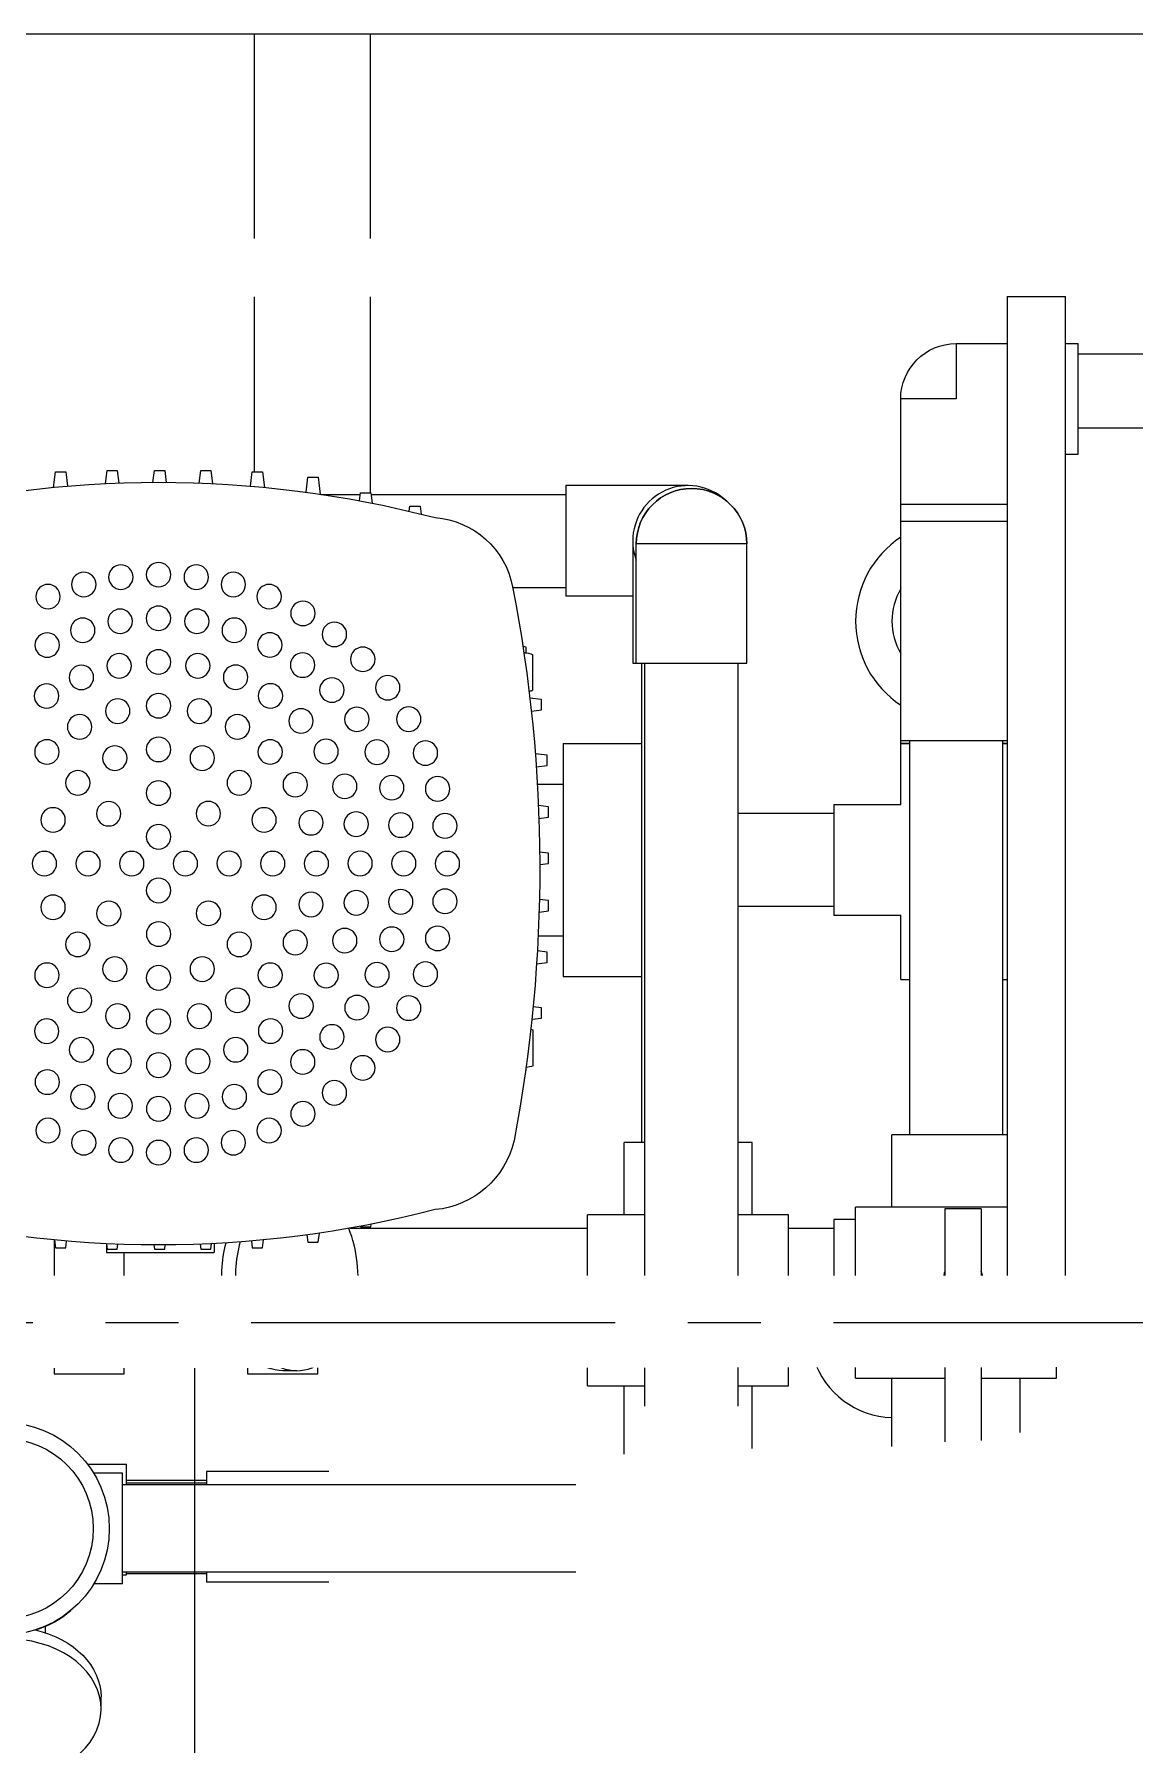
# Model space of a CAD drawing. Header units: millimetres. Extents: x 3795014 to 4300160, y 3869364 to 4016788.
# Drawn here: x 4225031 to 4225409, y 3927896 to 3928484 of the extents above; entities that cross this region are included whole.
import ezdxf

# ---------------------------------------------------------------- set-up
doc = ezdxf.new("R2010")
doc.units = ezdxf.units.MM
doc.set_wipeout_variables(frame=1)
doc.linetypes.add('CENTER', pattern=[2, 1.25, -0.25, 0.25, -0.25])
doc.layers.add('Дополнительная', color=7, linetype='Continuous', lineweight=18)

msp = doc.modelspace()

# ---------------------------------------------------------------- linework, layer by layer
at = {"color": 0, "linetype": 'Continuous', "lineweight": 0}
for centre, major_axis, ratio, start_param, end_param in [((4225121.23, 3928056.69, 0), (0, 31.96), 0.659007, -1.800804, -1.013368), ((4225121.23, 3928056.69, 0), (0, -31.96), 0.659007, -1.96471, -1.340789), ((4225121.23, 3928056.69, 0), (0, -31.96), 0.659007, -0.509207, 0.509207), ((4225022.06, 3927908.57, 0), (-31.96, 0), 0.752137, 0, 4.552938)]:
    msp.add_ellipse(centre, major_axis=major_axis, ratio=ratio, start_param=start_param, end_param=end_param, dxfattribs=at)
at = {"color": 0, "linetype": 'Continuous', "lineweight": 0, "extrusion": (-1e-16, -3e-16, -1)}
msp.add_ellipse((4225116.51, 3928056.69, 0), major_axis=(0, 31.96), ratio=0.659007, start_param=-1.800804, end_param=-1.187898, dxfattribs=at)
at = {"color": 0, "linetype": 'Continuous', "lineweight": 0, "extrusion": (0, -2e-16, -1)}
msp.add_ellipse((4225116.51, 3928056.69, 0), major_axis=(0, -31.96), ratio=0.659007, start_param=0, end_param=0.509207, dxfattribs=at)
at = {"color": 0, "linetype": 'Continuous', "lineweight": 0, "extrusion": (0, -3e-16, -1)}
msp.add_ellipse((4225022.06, 3927912.7, 0), major_axis=(31.96, 0), ratio=0.752137, start_param=-1.275286, end_param=0, dxfattribs=at)
at = {"layer": 'Дополнительная', "linetype": 'Continuous'}
for p, q in [((4225667.38, 3928483.62, 0), (4225002.72, 3928483.62, 0)), ((4225106.63, 3928483.62, 0), (4225106.63, 3928413.46, 0)), ((4225146.63, 3928413.46, 0), (4225146.63, 3928483.62, 0)), ((4225106.63, 3928393.46, 0), (4225106.63, 3928333.39, 0)), ((4225146.63, 3928326.16, 0), (4225146.63, 3928393.46, 0)), ((4225365.24, 3928393.55, 0), (4225365.24, 3928049.4, 0)), ((4225365.24, 3928393.55, 0), (4225385.24, 3928393.55, 0)), ((4225385.24, 3928049.4, 0), (4225385.24, 3928393.55, 0)), ((4225347.68, 3928377.37, 0), (4225347.68, 3928358.37, 0)), ((4225347.68, 3928377.37, 0), (4225365.24, 3928377.37, 0)), ((4225385.24, 3928377.37, 0), (4225389.68, 3928377.37, 0)), ((4225389.68, 3928358.37, 0), (4225389.68, 3928377.37, 0)), ((4225347.68, 3928358.37, 0), (4225328.68, 3928358.37, 0)), ((4225328.68, 3928316.37, 0), (4225328.68, 3928358.37, 0)), ((4225389.68, 3928339.37, 0), (4225389.68, 3928358.37, 0)), ((4225385.24, 3928339.37, 0), (4225389.68, 3928339.37, 0)), ((4225037.7, 3928328.03, 0), (4225038.38, 3928333.39, 0)), ((4225038.38, 3928333.39, 0), (4225041.91, 3928333.39, 0)), ((4225041.91, 3928333.39, 0), (4225042.54, 3928328.47, 0)), ((4225055.51, 3928329.32, 0), (4225056.08, 3928333.83, 0)), ((4225056.08, 3928333.83, 0), (4225059.61, 3928333.83, 0)), ((4225059.61, 3928333.83, 0), (4225060.16, 3928329.51, 0)), ((4225071.85, 3928329.75, 0), (4225072.37, 3928333.83, 0)), ((4225072.37, 3928333.83, 0), (4225075.9, 3928333.83, 0)), ((4225075.9, 3928333.83, 0), (4225076.42, 3928329.75, 0)), ((4225087.7, 3928329.5, 0), (4225088.25, 3928333.83, 0)), ((4225088.25, 3928333.83, 0), (4225091.78, 3928333.83, 0)), ((4225091.78, 3928333.83, 0), (4225092.35, 3928329.3, 0)), ((4225105.32, 3928328.44, 0), (4225105.95, 3928333.39, 0)), ((4225105.95, 3928333.39, 0), (4225109.48, 3928333.39, 0)), ((4225109.48, 3928333.39, 0), (4225110.17, 3928328.01, 0)), ((4225124.42, 3928326.36, 0), (4225125.07, 3928331.47, 0)), ((4225125.07, 3928331.47, 0), (4225128.6, 3928331.47, 0)), ((4225128.6, 3928331.47, 0), (4225129.34, 3928325.66, 0)), ((4225129.53, 3928325.63, 0), (4225143.06, 3928325.63, 0)), ((4225142.78, 3928323.42, 0), (4225143.13, 3928326.16, 0)), ((4225143.13, 3928326.16, 0), (4225146.65, 3928326.16, 0)), ((4225146.65, 3928326.16, 0), (4225147.11, 3928322.59, 0)), ((4225146.72, 3928325.63, 0), (4225213.64, 3928325.63, 0)), ((4225213.64, 3928328.63, 0), (4225213.64, 3928290.63, 0)), ((4225255.64, 3928328.63, 0), (4225213.64, 3928328.63, 0)), ((4225159.9, 3928319.83, 0), (4225160.12, 3928321.56, 0)), ((4225160.12, 3928321.56, 0), (4225163.65, 3928321.56, 0)), ((4225163.65, 3928321.56, 0), (4225164, 3928318.85, 0)), ((4225365.24, 3928322.09, 0), (4225328.68, 3928322.09, 0)), ((4225328.68, 3928241.09, 0), (4225328.68, 3928322.09, 0)), ((4225328.68, 3928316.37, 0), (4225347.68, 3928316.37, 0)), ((4225347.68, 3928316.37, 0), (4225365.24, 3928316.37, 0)), ((4225236.64, 3928309.63, 0), (4225236.64, 3928267.63, 0)), ((4225275.84, 3928308.63, 0), (4225237.84, 3928308.63, 0)), ((4225237.84, 3928267.63, 0), (4225237.84, 3928308.63, 0)), ((4225275.84, 3928267.63, 0), (4225275.84, 3928308.63, 0)), ((4225195.41, 3928293.63, 0), (4225213.64, 3928293.63, 0)), ((4225236.64, 3928290.63, 0), (4225213.64, 3928290.63, 0)), ((4225199.99, 3928273.2, 0), (4225198.94, 3928273.33, 0)), ((4225199.99, 3928271.16, 0), (4225199.99, 3928273.2, 0)), ((4225202.34, 3928258.35, 0), (4225202.34, 3928270.57, 0)), ((4225236.64, 3928267.63, 0), (4225237.84, 3928267.63, 0)), ((4225237.84, 3928267.63, 0), (4225275.84, 3928267.63, 0)), ((4225239.64, 3928267.63, 0), (4225239.64, 3928103.1, 0)), ((4225240.84, 3928049.4, 0), (4225240.84, 3928267.63, 0)), ((4225272.84, 3928049.4, 0), (4225272.84, 3928267.63, 0)), ((4225205.3, 3928255.14, 0), (4225201.32, 3928255.65, 0)), ((4225205.3, 3928251.61, 0), (4225205.3, 3928255.14, 0)), ((4225201.82, 3928251.17, 0), (4225205.3, 3928251.61, 0)), ((4225212.8, 3928240.09, 0), (4225212.8, 3928160.09, 0)), ((4225212.8, 3928240.09, 0), (4225239.64, 3928240.09, 0)), ((4225328.68, 3928240.09, 0), (4225328.68, 3928241.09, 0)), ((4225328.68, 3928241.09, 0), (4225365.24, 3928241.09, 0)), ((4225331.68, 3928240.09, 0), (4225328.68, 3928240.09, 0)), ((4225328.68, 3928219.09, 0), (4225328.68, 3928240.09, 0)), ((4225328.68, 3928240.09, 0), (4225331.68, 3928240.09, 0)), ((4225331.68, 3928241.09, 0), (4225331.68, 3928105.72, 0)), ((4225363.68, 3928241.09, 0), (4225363.68, 3928105.72, 0)), ((4225365.24, 3928240.09, 0), (4225363.68, 3928240.09, 0)), ((4225363.68, 3928240.09, 0), (4225365.24, 3928240.09, 0)), ((4225207.23, 3928236.02, 0), (4225203.18, 3928236.54, 0)), ((4225203.51, 3928232.02, 0), (4225207.23, 3928232.49, 0)), ((4225207.23, 3928232.49, 0), (4225207.23, 3928236.02, 0)), ((4225203.88, 3928226.09, 0), (4225212.8, 3928226.09, 0)), ((4225207.66, 3928218.32, 0), (4225204.25, 3928218.76, 0)), ((4225204.42, 3928214.38, 0), (4225207.66, 3928214.79, 0)), ((4225207.66, 3928214.79, 0), (4225207.66, 3928218.32, 0)), ((4225305.68, 3928216.09, 0), (4225272.84, 3928216.09, 0)), ((4225305.68, 3928219.09, 0), (4225305.68, 3928181.09, 0)), ((4225305.68, 3928219.09, 0), (4225328.68, 3928219.09, 0)), ((4225207.66, 3928202.44, 0), (4225204.67, 3928202.82, 0)), ((4225207.66, 3928198.91, 0), (4225207.66, 3928202.44, 0)), ((4225204.7, 3928198.54, 0), (4225207.66, 3928198.91, 0)), ((4225207.66, 3928186.16, 0), (4225204.58, 3928186.55, 0)), ((4225207.66, 3928182.63, 0), (4225207.66, 3928186.16, 0)), ((4225204.47, 3928182.22, 0), (4225207.66, 3928182.63, 0)), ((4225305.68, 3928184.09, 0), (4225272.84, 3928184.09, 0)), ((4225305.68, 3928181.09, 0), (4225328.68, 3928181.09, 0)), ((4225328.68, 3928159.09, 0), (4225328.68, 3928181.09, 0)), ((4225204.15, 3928174.09, 0), (4225212.8, 3928174.09, 0)), ((4225207.23, 3928168.45, 0), (4225203.88, 3928168.88, 0)), ((4225207.23, 3928164.93, 0), (4225207.23, 3928168.45, 0)), ((4225203.61, 3928164.46, 0), (4225207.23, 3928164.93, 0)), ((4225212.8, 3928160.09, 0), (4225239.64, 3928160.09, 0)), ((4225328.68, 3928159.09, 0), (4225331.68, 3928159.09, 0)), ((4225363.68, 3928159.09, 0), (4225365.24, 3928159.09, 0)), ((4225205.3, 3928149.33, 0), (4225202.42, 3928149.7, 0)), ((4225205.3, 3928145.81, 0), (4225205.3, 3928149.33, 0)), ((4225201.99, 3928145.38, 0), (4225205.3, 3928145.81, 0)), ((4225202.42, 3928129.46, 0), (4225202.42, 3928141.67, 0)), ((4225199.83, 3928127.73, 0), (4225199.99, 3928127.75, 0)), ((4225199.99, 3928127.75, 0), (4225199.99, 3928128.86, 0)), ((4225240.84, 3928103.1, 0), (4225233.64, 3928103.1, 0)), ((4225233.64, 3928078.28, 0), (4225233.64, 3928103.1, 0)), ((4225277.64, 3928103.1, 0), (4225272.84, 3928103.1, 0)), ((4225277.64, 3928078.28, 0), (4225277.64, 3928103.1, 0)), ((4225365.24, 3928105.72, 0), (4225325.68, 3928105.72, 0)), ((4225325.68, 3928080.89, 0), (4225325.68, 3928105.72, 0)), ((4225365.24, 3928080.89, 0), (4225313.18, 3928080.89, 0)), ((4225313.18, 3928049.4, 0), (4225313.18, 3928080.89, 0)), ((4225356.33, 3928080.25, 0), (4225343.85, 3928080.25, 0)), ((4225343.85, 3928080.25, 0), (4225343.85, 3928049.4, 0)), ((4225356.33, 3928080.25, 0), (4225356.33, 3928049.4, 0)), ((4225139.64, 3928073.69, 0), (4225221.14, 3928073.69, 0)), ((4225143.11, 3928074.32, 0), (4225143.13, 3928074.16, 0)), ((4225143.13, 3928074.16, 0), (4225146.65, 3928074.16, 0)), ((4225146.63, 3928073.69, 0), (4225146.63, 3928074.16, 0)), ((4225146.65, 3928074.16, 0), (4225146.76, 3928075.01, 0)), ((4225240.84, 3928078.28, 0), (4225221.14, 3928078.28, 0)), ((4225221.14, 3928049.4, 0), (4225221.14, 3928078.28, 0)), ((4225290.14, 3928078.28, 0), (4225272.84, 3928078.28, 0)), ((4225290.14, 3928049.4, 0), (4225290.14, 3928078.28, 0)), ((4225290.14, 3928073.69, 0), (4225305.68, 3928073.69, 0)), ((4225305.68, 3928076.69, 0), (4225305.68, 3928049.4, 0)), ((4225313.18, 3928076.69, 0), (4225305.68, 3928076.69, 0)), ((4225037.89, 3928069.62, 0), (4225037.89, 3928049.4, 0)), ((4225038.04, 3928069.6, 0), (4225038.38, 3928066.93, 0)), ((4225041.91, 3928066.93, 0), (4225042.2, 3928069.23, 0)), ((4225055.85, 3928068.34, 0), (4225056.08, 3928066.49, 0)), ((4225055.92, 3928067.79, 0), (4225055.92, 3928065.29, 0)), ((4225059.61, 3928066.49, 0), (4225059.83, 3928068.17, 0)), ((4225072.19, 3928067.92, 0), (4225072.37, 3928066.49, 0)), ((4225075.9, 3928066.49, 0), (4225076.08, 3928067.92, 0)), ((4225088.03, 3928068.18, 0), (4225088.25, 3928066.49, 0)), ((4225091.78, 3928066.49, 0), (4225092.01, 3928068.35, 0)), ((4225092.83, 3928068.39, 0), (4225092.83, 3928065.29, 0)), ((4225105.65, 3928069.26, 0), (4225105.95, 3928066.93, 0)), ((4225109.48, 3928066.93, 0), (4225109.83, 3928069.63, 0)), ((4225124.75, 3928071.36, 0), (4225125.07, 3928068.85, 0)), ((4225125.07, 3928068.85, 0), (4225128.6, 3928068.85, 0)), ((4225128.6, 3928068.85, 0), (4225129, 3928071.96, 0)), ((4225038.38, 3928066.93, 0), (4225041.91, 3928066.93, 0)), ((4225055.92, 3928065.29, 0), (4225092.83, 3928065.29, 0)), ((4225056.08, 3928066.49, 0), (4225059.61, 3928066.49, 0)), ((4225061.98, 3928049.4, 0), (4225061.98, 3928065.29, 0)), ((4225072.37, 3928066.49, 0), (4225075.9, 3928066.49, 0)), ((4225088.25, 3928066.49, 0), (4225091.78, 3928066.49, 0)), ((4225105.95, 3928066.93, 0), (4225109.48, 3928066.93, 0)), ((4225779.75, 3928049.4, 0), (4224618.62, 3928049.4, 0)), ((4224618.62, 3928029.4, 0), (4225786.84, 3928029.4, 0)), ((4224658.62, 3928028.78, 0), (4225452.97, 3928028.78, 0)), ((4225037.89, 3928028.78, 0), (4225037.89, 3928023.67, 0)), ((4225061.98, 3928023.67, 0), (4225061.98, 3928028.78, 0)), ((4225086.13, 3928029.4, 0), (4225086.13, 3927819.4, 0)), ((4225104.37, 3928028.78, 0), (4225104.37, 3928023.67, 0)), ((4225128.47, 3928023.67, 0), (4225128.47, 3928026.68, 0)), ((4225221.14, 3928019.53, 0), (4225221.14, 3928028.78, 0)), ((4225240.84, 3928012.5, 0), (4225240.84, 3928028.78, 0)), ((4225272.84, 3928012.5, 0), (4225272.84, 3928028.78, 0)), ((4225290.14, 3928019.53, 0), (4225290.14, 3928028.78, 0)), ((4225313.18, 3928022.14, 0), (4225313.18, 3928028.78, 0)), ((4225343.85, 3928028.78, 0), (4225343.85, 3928000.25, 0)), ((4225356.33, 3928028.78, 0), (4225356.33, 3928000.71, 0)), ((4225382.18, 3928022.14, 0), (4225382.18, 3928028.78, 0)), ((4225037.89, 3928023.67, 0), (4225061.98, 3928023.67, 0)), ((4225104.37, 3928023.67, 0), (4225128.47, 3928023.67, 0)), ((4225121.23, 3928024.73, 0), (4225116.51, 3928024.73, 0)), ((4225313.18, 3928022.14, 0), (4225343.85, 3928022.14, 0)), ((4225325.68, 3927998.72, 0), (4225325.68, 3928022.14, 0)), ((4225356.33, 3928022.14, 0), (4225382.18, 3928022.14, 0)), ((4225369.68, 3928003.52, 0), (4225369.68, 3928022.14, 0)), ((4225221.14, 3928019.53, 0), (4225240.84, 3928019.53, 0)), ((4225233.64, 3927996.1, 0), (4225233.64, 3928019.53, 0)), ((4225272.84, 3928019.53, 0), (4225290.14, 3928019.53, 0)), ((4225277.64, 3927998.02, 0), (4225277.64, 3928019.53, 0)), ((4225049.39, 3927992.62, 0), (4225062.78, 3927992.62, 0)), ((4225062.78, 3927985.5, 0), (4225062.78, 3927992.62, 0)), ((4225061.36, 3927989.5, 0), (4225051.52, 3927989.5, 0)), ((4225061.36, 3927951.5, 0), (4225061.36, 3927989.5, 0)), ((4225217.08, 3927985.5, 0), (4225061.36, 3927985.5, 0)), ((4225062.78, 3927987.14, 0), (4225090.25, 3927987.14, 0)), ((4225090.25, 3927986.14, 0), (4225062.78, 3927986.14, 0)), ((4225090.25, 3927990.14, 0), (4225090.25, 3927985.5, 0)), ((4225132.25, 3927990.14, 0), (4225090.25, 3927990.14, 0)), ((4225217.08, 3927955.5, 0), (4225061.36, 3927955.5, 0)), ((4225062.78, 3927954.62, 0), (4225062.78, 3927955.5, 0)), ((4225090.25, 3927955.5, 0), (4225090.25, 3927952.14, 0)), ((4225061.36, 3927951.5, 0), (4225051.52, 3927951.5, 0)), ((4225061.36, 3927954.62, 0), (4225062.78, 3927954.62, 0)), ((4225062.78, 3927955.14, 0), (4225090.25, 3927955.14, 0)), ((4225132.25, 3927952.14, 0), (4225090.25, 3927952.14, 0)), ((4225034.96, 3927934.69, 0), (4225034.96, 3927936.98, 0)), ((4225054.02, 3927908.57, 0), (4225054.02, 3927912.7, 0))]:
    msp.add_line(p, q, dxfattribs=at)
msp.add_lwpolyline([(4225389.68, 3928373.9), (4225953.18, 3928373.9), (4225953.18, 3928348.36), (4225389.68, 3928348.36)], close=True, dxfattribs=at)
at = {"layer": 'Дополнительная', "linetype": 'Continuous', "extrusion": (0, -2e-16, -1)}
for centre in [(-4225073.78, 3928298.05, 0), (-4225048.1, 3928294.67, 0), (-4225060.83, 3928297.2, 0), (-4225086.73, 3928297.2, 0), (-4225099.46, 3928294.67, 0), (-4225035.81, 3928290.5, 0), (-4225111.75, 3928290.5, 0), (-4225060.58, 3928282.03, 0), (-4225073.75, 3928283.07, 0), (-4225086.93, 3928282.04, 0), (-4225123.38, 3928284.76, 0), (-4225047.73, 3928278.94, 0), (-4225099.78, 3928278.96, 0), (-4225134.18, 3928277.55, 0), (-4225035.53, 3928273.88, 0), (-4225111.99, 3928273.91, 0), (-4225143.93, 3928268.99, 0), (-4225047.27, 3928262.79, 0), (-4225060.25, 3928266.74, 0), (-4225073.75, 3928268.07, 0), (-4225087.26, 3928266.75, 0), (-4225100.24, 3928262.81, 0), (-4225123.26, 3928267, 0), (-4225133.31, 3928258.43, 0), (-4225152.49, 3928259.23, 0), (-4225035.31, 3928256.39, 0), (-4225059.75, 3928251.2, 0), (-4225073.78, 3928253.05, 0), (-4225087.81, 3928251.2, 0), (-4225112.21, 3928256.42, 0), (-4225046.67, 3928245.78, 0), (-4225100.88, 3928245.78, 0), (-4225122.7, 3928247.82, 0), (-4225141.89, 3928248.38, 0), (-4225159.7, 3928248.44, 0), (-4225035.44, 3928237.17, 0), (-4225058.77, 3928235.06, 0), (-4225073.78, 3928238.05, 0), (-4225088.78, 3928235.06, 0), (-4225112.11, 3928237.17, 0), (-4225131.31, 3928237.33, 0), (-4225148.8, 3928237.11, 0), (-4225165.44, 3928236.8, 0), (-4225046.05, 3928226.56, 0), (-4225073.75, 3928223.07, 0), (-4225101.51, 3928226.56, 0), (-4225120.73, 3928225.94, 0), (-4225137.71, 3928225.37, 0), (-4225153.86, 3928224.91, 0), (-4225169.61, 3928224.51, 0), (-4225056.64, 3928215.96, 0), (-4225090.88, 3928216, 0), (-4225037.55, 3928213.84, 0), (-4225110.01, 3928213.84, 0), (-4225126.14, 3928212.87, 0), (-4225141.66, 3928212.39, 0), (-4225156.95, 3928212.06, 0), (-4225172.14, 3928211.79, 0), (-4225073.78, 3928208.05, 0), (-4225034.57, 3928198.84, 0), (-4225049.57, 3928198.84, 0), (-4225064.57, 3928198.84, 0), (-4225082.99, 3928198.84, 0), (-4225097.99, 3928198.89, 0), (-4225112.99, 3928198.84, 0), (-4225127.99, 3928198.84, 0), (-4225142.99, 3928198.89, 0), (-4225157.99, 3928198.89, 0), (-4225172.99, 3928198.84, 0), (-4225073.78, 3928189.62, 0), (-4225037.55, 3928183.83, 0), (-4225056.68, 3928181.72, 0), (-4225090.92, 3928181.76, 0), (-4225110.01, 3928183.83, 0), (-4225126.14, 3928184.8, 0), (-4225141.67, 3928185.38, 0), (-4225156.96, 3928185.71, 0), (-4225172.14, 3928185.89, 0), (-4225073.8, 3928174.65, 0), (-4225046.05, 3928171.11, 0), (-4225101.51, 3928171.11, 0), (-4225120.73, 3928171.73, 0), (-4225137.73, 3928172.4, 0), (-4225153.88, 3928172.86, 0), (-4225169.61, 3928173.16, 0), (-4225035.44, 3928160.5, 0), (-4225058.77, 3928162.61, 0), (-4225073.78, 3928159.62, 0), (-4225088.78, 3928162.61, 0), (-4225112.11, 3928160.5, 0), (-4225131.34, 3928160.43, 0), (-4225148.82, 3928160.65, 0), (-4225165.44, 3928160.87, 0), (-4225046.67, 3928151.89, 0), (-4225100.88, 3928151.89, 0), (-4225059.75, 3928146.47, 0), (-4225087.81, 3928146.47, 0), (-4225122.74, 3928149.94, 0), (-4225141.92, 3928149.38, 0), (-4225159.7, 3928149.23, 0), (-4225035.35, 3928141.3, 0), (-4225073.78, 3928144.62, 0), (-4225112.25, 3928141.33, 0), (-4225133.34, 3928139.33, 0), (-4225047.32, 3928134.91, 0), (-4225100.29, 3928134.93, 0), (-4225152.49, 3928138.44, 0), (-4225060.3, 3928130.97, 0), (-4225073.8, 3928129.65, 0), (-4225087.31, 3928130.98, 0), (-4225123.3, 3928130.75, 0), (-4225143.93, 3928128.68, 0), (-4225035.57, 3928123.82, 0), (-4225112.03, 3928123.84, 0), (-4225047.78, 3928118.76, 0), (-4225099.83, 3928118.78, 0), (-4225134.18, 3928120.13, 0), (-4225060.63, 3928115.68, 0), (-4225073.8, 3928114.65, 0), (-4225086.98, 3928115.69, 0), (-4225123.38, 3928112.92, 0), (-4225035.81, 3928107.18, 0), (-4225111.75, 3928107.18, 0), (-4225048.1, 3928103, 0), (-4225060.83, 3928100.47, 0), (-4225073.78, 3928099.62, 0), (-4225086.73, 3928100.47, 0), (-4225099.46, 3928103, 0)]:
    msp.add_circle(centre, 4.2, dxfattribs=at)
at = {"layer": 'Дополнительная', "linetype": 'Continuous'}
for radius in [36.5, 31]:
    msp.add_circle((4225020.36, 3927970.5, 0), radius, dxfattribs=at)
at = {"layer": 'Дополнительная', "linetype": 'Continuous', "extrusion": (0, -2e-16, -1)}
for centre, radius, start, end in [((-4225347.68, 3928358.37, 0), 19, 0, 90), ((-4225073.78, 3927951.12, 0), 378.64, 75.46298, 104.53702), ((-4225256.84, 3928308.63, 0), 19, 0, 180), ((-4225166.55, 3928288.39, 0), 29.33, 94.44016, 169.22788), ((-4224702.62, 3928197.49, 0), 502.08, 168.93206, 190.75513), ((-4225199.54, 3928264.46, 0), 6.72, 87.61845, 114.64022), ((-4225199.54, 3928264.46, 0), 6.72, 245.35978, 257.03073), ((-4225199.61, 3928135.56, 0), 6.72, 107.37999, 114.64022), ((-4225199.61, 3928135.56, 0), 6.72, 245.35978, 266.82493), ((-4225166.05, 3928110.48, 0), 30.57, 192.62931, 264.80391), ((-4225073.78, 3928446.55, 0), 378.64, 255.46298, 284.53702)]:
    msp.add_arc(centre, radius, start, end, dxfattribs=at)
at = {"layer": 'Дополнительная', "linetype": 'Continuous'}
for centre, radius, start, end in [((4225255.64, 3928309.63, 0), 19, 47.72055, 180), ((4225256.84, 3928308.63, 0), 19, 0, 180), ((4225255.64, 3928309.63, 0), 19, 180, 200.42669), ((4225347.68, 3928282.09, 0), 34.5, 123.41674, 180), ((4225347.68, 3928282.09, 0), 22, 149.72736, 180), ((4225347.68, 3928282.09, 0), 34.5, 180, 236.58326), ((4225347.68, 3928282.09, 0), 22, 180, 210.27264), ((4225350.09, 3928056.16, 0), 6.78, 156.96832, 180), ((4225350.09, 3928056.16, 0), 6.78, 180, 203.03168), ((4225350.09, 3928056.16, 0), 6.78, 336.96832, 23.03168), ((4225326.48, 3928037.73, 0), 29.11, 197.90126, 268.42712), ((4225022.06, 3927967.38, 0), 33.02, 286.37092, 310.9491)]:
    msp.add_arc(centre, radius, start, end, dxfattribs=at)

# ---------------------------------------------------------------- next in the draw order: wipeouts: each hides what was drawn before it
msp.add_wipeout([(4226306.67, 3928026.84), (4224720.72, 3928025.32), (4224720.72, 3928057.32), (4226306.67, 3928057.32)]).translate(0, 0, 0).dxf.layer = 'Дополнительная'

# ---------------------------------------------------------------- next in the draw order: linework, layer by layer
at = {"layer": 'Дополнительная', "linetype": 'CENTER', "ltscale": 100}
msp.add_line((4224705.61, 3928041.32, 0), (4226378.2, 3928041.32, 0), dxfattribs=at)

doc.saveas('drawing.dxf')
